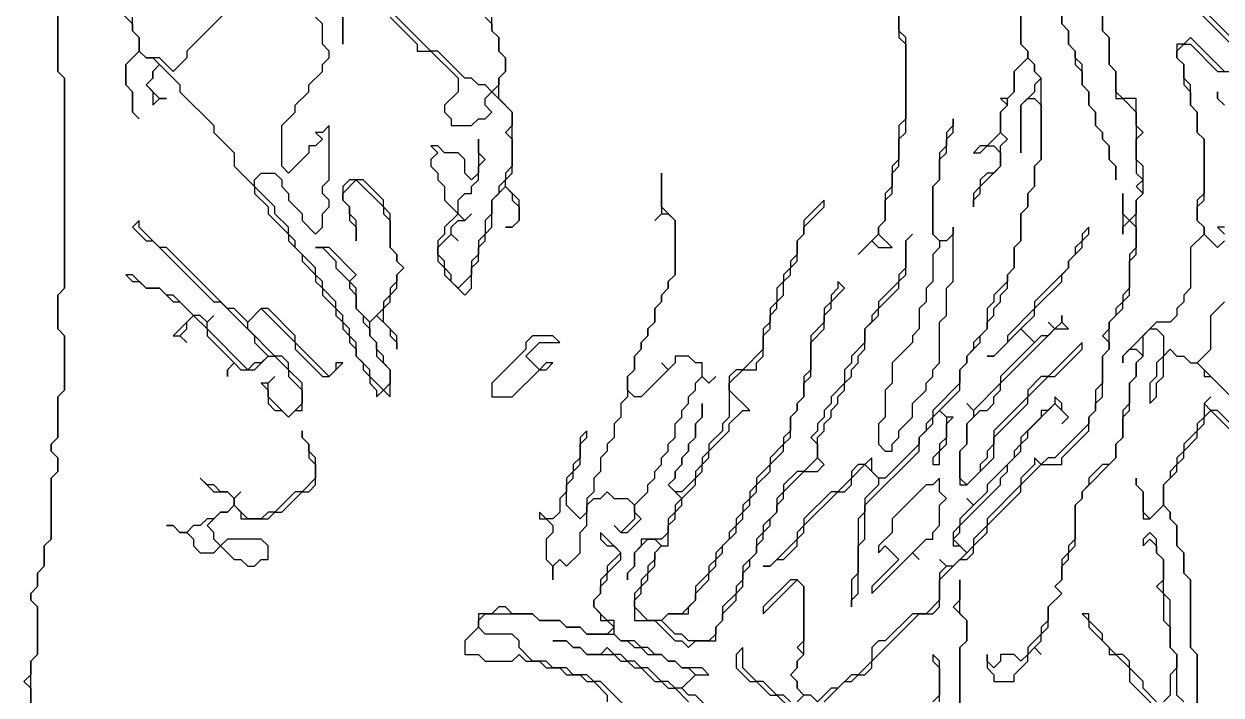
# Model space of a CAD drawing. Header units: metres. Extents: x 0 to 100, y 0 to 141.
# Drawn here: x 66.7 to 71.113, y 76.7 to 79.175 of the extents above; entities that cross this region are included whole.
import ezdxf

# ---------------------------------------------------------------- set-up
doc = ezdxf.new("R2010")
doc.units = ezdxf.units.M

msp = doc.modelspace()

# ---------------------------------------------------------------- linework, layer by layer
for points in [[(70.375, 79.475), (70.375, 79.1), (70.4, 79.075), (70.4, 79.05), (70.35, 79), (70.35, 78.925), (70.325, 78.9), (70.3, 78.9), (70.325, 78.875), (70.3, 78.85), (70.3, 78.775), (70.25, 78.725), (70.225, 78.725), (70.2, 78.7), (70.225, 78.7), (70.25, 78.725), (70.275, 78.725), (70.3, 78.7), (70.3, 78.65), (70.275, 78.625), (70.25, 78.625), (70.225, 78.6), (70.225, 78.575), (70.2, 78.55), (70.2, 78.5), (70.2, 78.525), (70.225, 78.55), (70.225, 78.575), (70.3, 78.65), (70.3, 78.725), (70.325, 78.75), (70.3, 78.775), (70.3, 78.85), (70.325, 78.875), (70.325, 78.9), (70.35, 78.925), (70.35, 79), (70.4, 79.05), (70.425, 79.025), (70.425, 79), (70.45, 78.975), (70.425, 78.95), (70.425, 78.925), (70.375, 78.875), (70.375, 78.7), (70.375, 78.875), (70.4, 78.9), (70.425, 78.9), (70.45, 78.875), (70.45, 78.675), (70.425, 78.65), (70.425, 78.575), (70.4, 78.55), (70.4, 78.5), (70.375, 78.475), (70.375, 78.375), (70.35, 78.35), (70.35, 78.275), (70.325, 78.25), (70.325, 78.225), (70.275, 78.175), (70.275, 78.15), (70.25, 78.125), (70.25, 78.05), (70.2, 78), (70.2, 77.975), (70.175, 77.95), (70.175, 77.925), (70.15, 77.9), (70.15, 77.85), (70.05, 77.75), (70.05, 77.725), (70.025, 77.7), (70.025, 77.675), (70, 77.65), (70, 77.625), (69.875, 77.5), (69.85, 77.5), (69.825, 77.525), (69.825, 77.575), (69.8, 77.55), (69.775, 77.55), (69.75, 77.525), (69.75, 77.5), (69.7, 77.45), (69.675, 77.45), (69.575, 77.35), (69.575, 77.325), (69.55, 77.3), (69.55, 77.275), (69.45, 77.175), (69.425, 77.175), (69.45, 77.175), (69.475, 77.2), (69.5, 77.2), (69.55, 77.25), (69.55, 77.275), (69.575, 77.3), (69.575, 77.325), (69.7, 77.45), (69.725, 77.45), (69.75, 77.475), (69.75, 77.5), (69.8, 77.55), (69.85, 77.5), (69.85, 77.475), (69.8, 77.425), (69.8, 77.375), (69.775, 77.35), (69.775, 77.15), (69.75, 77.125), (69.75, 77.025), (69.75, 77.05), (69.775, 77.075), (69.775, 77.25), (69.8, 77.275), (69.8, 77.4), (70, 77.6), (70, 77.65), (70.05, 77.7), (70.05, 77.725), (70.075, 77.75), (70.1, 77.725), (70.1, 77.65), (70.075, 77.625), (70.075, 77.6), (70.05, 77.575), (70.05, 77.55), (70.075, 77.55), (70.075, 77.6), (70.1, 77.625), (70.1, 77.7), (70.125, 77.725), (70.1, 77.725), (70.075, 77.75), (70.15, 77.825), (70.15, 77.9), (70.175, 77.925), (70.175, 77.95), (70.225, 78), (70.225, 78.025), (70.25, 78.05), (70.25, 78.075), (70.275, 78.1), (70.275, 78.125), (70.3, 78.15), (70.3, 78.175), (70.325, 78.2), (70.325, 78.25), (70.35, 78.275), (70.35, 78.35), (70.375, 78.375), (70.375, 78.475), (70.4, 78.5), (70.4, 78.55), (70.425, 78.575), (70.425, 78.65), (70.45, 78.675), (70.45, 78.975), (70.425, 79), (70.425, 79.025), (70.4, 79.05), (70.4, 79.075), (70.375, 79.1), (70.375, 79.3)], [(66.825, 79.4), (66.825, 79), (66.85, 78.975), (66.85, 78.2), (66.825, 78.175), (66.825, 78.05), (66.85, 78.025), (66.85, 77.825), (66.825, 77.8), (66.825, 77.65), (66.8, 77.625), (66.8, 77.6), (66.825, 77.575), (66.825, 77.525), (66.8, 77.5), (66.8, 77.275), (66.775, 77.25), (66.775, 77.175), (66.75, 77.15), (66.75, 77.1), (66.725, 77.075), (66.725, 77.05), (66.75, 77.025), (66.75, 76.85), (66.725, 76.825), (66.725, 76.775), (66.7, 76.75), (66.725, 76.725), (66.725, 76.65)], [(66.725, 76.65), (66.725, 76.825), (66.75, 76.85), (66.75, 77.025), (66.725, 77.05), (66.725, 77.075), (66.75, 77.1), (66.75, 77.15), (66.775, 77.175), (66.775, 77.25), (66.8, 77.275), (66.8, 77.5), (66.825, 77.525), (66.825, 77.575), (66.8, 77.6), (66.8, 77.625), (66.825, 77.65), (66.825, 77.8), (66.85, 77.825), (66.85, 78.025), (66.825, 78.05), (66.825, 78.175), (66.85, 78.2), (66.85, 78.975), (66.825, 79), (66.825, 79.4)], [(67.025, 79.25), (67.1, 79.175), (67.1, 79.15), (67.125, 79.125), (67.125, 79.075), (67.075, 79.025), (67.075, 78.95), (67.1, 78.925), (67.1, 78.85), (67.125, 78.825), (67.1, 78.85), (67.1, 78.925), (67.075, 78.95), (67.075, 79.025), (67.125, 79.075), (67.15, 79.05), (67.175, 79.05), (67.2, 79.025), (67.175, 79), (67.175, 78.975), (67.15, 78.95), (67.175, 78.925), (67.175, 78.875), (67.2, 78.9), (67.225, 78.9), (67.2, 78.9), (67.15, 78.95), (67.175, 78.975), (67.175, 79), (67.2, 79.025), (67.275, 78.95), (67.275, 78.925), (67.4, 78.8), (67.4, 78.775), (67.475, 78.7), (67.475, 78.65), (67.55, 78.575), (67.55, 78.55), (67.6, 78.5), (67.6, 78.475), (67.675, 78.4), (67.675, 78.375), (67.725, 78.325), (67.725, 78.3), (67.775, 78.25), (67.775, 78.225), (67.8, 78.2), (67.8, 78.175), (67.85, 78.125), (67.85, 78.1), (67.875, 78.075), (67.875, 78.05), (67.9, 78.025), (67.9, 78), (67.925, 77.975), (67.925, 77.95), (67.95, 77.925), (67.95, 77.9), (67.975, 77.875), (67.975, 77.85), (68, 77.825), (68, 77.8), (68.025, 77.825), (68.05, 77.8), (68.05, 77.9), (68.025, 77.925), (68.025, 77.95), (68, 77.975), (68, 78), (67.975, 78.025), (67.975, 78.075), (68, 78.1), (68.05, 78.05), (68.05, 78.025), (68.075, 78), (68.075, 77.975), (68.075, 78.025), (68.025, 78.075), (68.025, 78.125), (68.05, 78.15), (68.05, 78.175), (68.075, 78.2), (68.075, 78.25), (68.1, 78.275), (68.075, 78.3), (68.075, 78.325), (68.05, 78.35), (68.05, 78.475), (68.025, 78.5), (68.025, 78.525), (67.95, 78.6), (67.9, 78.6), (67.875, 78.575), (67.875, 78.525), (67.9, 78.5), (67.9, 78.45), (67.925, 78.425), (67.925, 78.375), (67.925, 78.45), (67.9, 78.475), (67.9, 78.5), (67.875, 78.525), (67.875, 78.55), (67.925, 78.6), (68.025, 78.5), (68.025, 78.475), (68.05, 78.45), (68.05, 78.35), (68.075, 78.325), (68.075, 78.3), (68.1, 78.275), (68.075, 78.25), (68.075, 78.225), (68.05, 78.2), (68.05, 78.175), (68.025, 78.15), (68.025, 78.125), (67.975, 78.075), (67.925, 78.125), (67.925, 78.2), (67.9, 78.225), (67.925, 78.25), (67.825, 78.35), (67.775, 78.35), (67.8, 78.35), (67.85, 78.3), (67.85, 78.275), (67.9, 78.225), (67.9, 78.2), (67.925, 78.175), (67.925, 78.125), (67.95, 78.1), (67.95, 78.075), (67.975, 78.05), (67.975, 78.025), (68, 78), (68, 77.95), (68.05, 77.9), (68.05, 77.85), (68.025, 77.825), (67.975, 77.875), (67.975, 77.9), (67.925, 77.95), (67.925, 78), (67.9, 78.025), (67.9, 78.05), (67.875, 78.075), (67.875, 78.1), (67.85, 78.125), (67.85, 78.15), (67.8, 78.2), (67.8, 78.225), (67.775, 78.25), (67.775, 78.275), (67.7, 78.35), (67.7, 78.375), (67.675, 78.4), (67.675, 78.425), (67.625, 78.475), (67.625, 78.5), (67.55, 78.575), (67.55, 78.6), (67.575, 78.625), (67.625, 78.625), (67.65, 78.6), (67.65, 78.575), (67.675, 78.55), (67.675, 78.525), (67.725, 78.475), (67.725, 78.45), (67.775, 78.4), (67.8, 78.425), (67.8, 78.475), (67.825, 78.5), (67.825, 78.525), (67.8, 78.55), (67.8, 78.575), (67.825, 78.6), (67.825, 78.8), (67.8, 78.775), (67.775, 78.775), (67.8, 78.75), (67.775, 78.725), (67.75, 78.725), (67.75, 78.7), (67.675, 78.625), (67.65, 78.65), (67.65, 78.8), (67.7, 78.85), (67.7, 78.875), (67.75, 78.925), (67.75, 78.95), (67.8, 79), (67.8, 79.025), (67.825, 79.05), (67.825, 79.075), (67.8, 79.1), (67.8, 79.175), (67.775, 79.2)], [(70.675, 79.25), (70.675, 79.15), (70.7, 79.125), (70.7, 79.025), (70.725, 79), (70.725, 78.9), (70.75, 78.9), (70.8, 78.85), (70.8, 78.625), (70.825, 78.6), (70.8, 78.575), (70.825, 78.55), (70.8, 78.525), (70.8, 78.475), (70.775, 78.45), (70.75, 78.475), (70.75, 78.55), (70.75, 78.4), (70.75, 78.425), (70.775, 78.45), (70.8, 78.425), (70.8, 78.35), (70.775, 78.325), (70.775, 78.2), (70.75, 78.175), (70.75, 78.15), (70.725, 78.125), (70.725, 78.1), (70.7, 78.075), (70.7, 78.05), (70.675, 78.025), (70.7, 78), (70.7, 77.975), (70.675, 77.95), (70.675, 77.85), (70.65, 77.825), (70.65, 77.75), (70.625, 77.725), (70.625, 77.7), (70.5, 77.575), (70.475, 77.575), (70.45, 77.55), (70.425, 77.575), (70.425, 77.55), (70.375, 77.5), (70.375, 77.475), (70.25, 77.35), (70.25, 77.325), (70.2, 77.275), (70.2, 77.25), (70.175, 77.225), (70.125, 77.275), (70.15, 77.3), (70.15, 77.325), (70.3, 77.475), (70.3, 77.5), (70.325, 77.525), (70.325, 77.55), (70.375, 77.6), (70.375, 77.625), (70.4, 77.65), (70.4, 77.675), (70.5, 77.775), (70.55, 77.725), (70.525, 77.7), (70.55, 77.725), (70.525, 77.75), (70.525, 77.775), (70.5, 77.8), (70.5, 77.775), (70.475, 77.75), (70.45, 77.75), (70.45, 77.725), (70.375, 77.65), (70.375, 77.625), (70.35, 77.6), (70.35, 77.575), (70.25, 77.475), (70.25, 77.45), (70.2, 77.4), (70.175, 77.425), (70.2, 77.4), (70.15, 77.35), (70.15, 77.325), (70.125, 77.3), (70.125, 77.25), (70.15, 77.25), (70.175, 77.225), (70.125, 77.175), (70.1, 77.175), (70.075, 77.2), (70.1, 77.175), (70.075, 77.15), (70.075, 77.05), (70.025, 77), (69.975, 77), (69.875, 76.9), (69.85, 76.9), (69.825, 76.875), (69.825, 76.825), (69.775, 76.775), (69.75, 76.775), (69.7, 76.725), (69.675, 76.725), (69.625, 76.675), (69.6, 76.7), (69.575, 76.7), (69.55, 76.725), (69.55, 76.75), (69.525, 76.775), (69.55, 76.8), (69.55, 76.825), (69.575, 76.85), (69.575, 77.1), (69.55, 77.125), (69.525, 77.125), (69.425, 77.025), (69.425, 77), (69.55, 77.125), (69.575, 77.1), (69.575, 76.9), (69.55, 76.875), (69.575, 76.85), (69.55, 76.825), (69.55, 76.8), (69.525, 76.775), (69.55, 76.75), (69.55, 76.725), (69.575, 76.7), (69.55, 76.675)], [(69.65, 76.675), (69.725, 76.75), (69.75, 76.75), (69.775, 76.775), (69.8, 76.775), (69.825, 76.8), (69.825, 76.825), (70, 77), (70.05, 77), (70.075, 77.025), (70.075, 77.125), (70.15, 77.2), (70.175, 77.2), (70.2, 77.225), (70.2, 77.25), (70.25, 77.3), (70.25, 77.325), (70.375, 77.45), (70.375, 77.475), (70.45, 77.55), (70.525, 77.55), (70.525, 77.575), (70.625, 77.675), (70.625, 77.725), (70.65, 77.75), (70.65, 77.775), (70.675, 77.8), (70.675, 77.95), (70.7, 77.975), (70.7, 78.075), (70.75, 78.125), (70.75, 78.15), (70.775, 78.175), (70.775, 78.3), (70.8, 78.325), (70.8, 78.525), (70.825, 78.55), (70.825, 78.65), (70.8, 78.675), (70.8, 78.75), (70.825, 78.775), (70.8, 78.8), (70.8, 78.9), (70.75, 78.9), (70.725, 78.925), (70.725, 79), (70.7, 79.025), (70.7, 79.125), (70.675, 79.15), (70.675, 79.25)], [(69.925, 79.25), (69.925, 79.125), (69.95, 79.1), (69.95, 78.825), (69.925, 78.8), (69.925, 78.675), (69.9, 78.65), (69.9, 78.575), (69.875, 78.55), (69.875, 78.45), (69.85, 78.425), (69.85, 78.4), (69.775, 78.325), (69.825, 78.375), (69.85, 78.35), (69.9, 78.35), (69.85, 78.4), (69.85, 78.425), (69.875, 78.45), (69.875, 78.525), (69.9, 78.55), (69.9, 78.625), (69.925, 78.65), (69.925, 78.75), (69.95, 78.775), (69.95, 79.125), (69.925, 79.15), (69.925, 79.25)], [(71, 79.25), (71.15, 79.1)], [(71.15, 79.125), (71.025, 79.25)], [(67.45, 79.225), (67.3, 79.075), (67.3, 79.05), (67.25, 79), (67.2, 79.05), (67.15, 79.05), (67.125, 79.075), (67.125, 79.125), (67.1, 79.15), (67.1, 79.2)], [(68.4, 79.2), (68.425, 79.175), (68.425, 79.15), (68.45, 79.125), (68.45, 79.075), (68.475, 79.05), (68.475, 79), (68.45, 78.975), (68.45, 78.95), (68.425, 78.925), (68.4, 78.95), (68.375, 78.95), (68.35, 78.975), (68.325, 78.975), (68.225, 79.075), (68.2, 79.075), (68.05, 79.225)], [(70.525, 79.225), (70.525, 79.175), (70.55, 79.15), (70.55, 79.1), (70.575, 79.075), (70.575, 79.025), (70.6, 79), (70.6, 78.95), (70.625, 78.925), (70.625, 78.875), (70.65, 78.85), (70.65, 78.8), (70.675, 78.775), (70.675, 78.75), (70.7, 78.725), (70.7, 78.675), (70.725, 78.65), (70.725, 78.6), (70.725, 78.65), (70.7, 78.675), (70.7, 78.725), (70.675, 78.75), (70.675, 78.775), (70.65, 78.8), (70.65, 78.85), (70.625, 78.875), (70.625, 78.925), (70.6, 78.95), (70.6, 79.025), (70.575, 79.05), (70.575, 79.075), (70.55, 79.1), (70.55, 79.15), (70.525, 79.175), (70.525, 79.225)], [(67.875, 79.2), (67.875, 79.1), (67.875, 79.2)], [(68.05, 79.2), (68.15, 79.1), (68.15, 79.075), (68.2, 79.075), (68.3, 78.975), (68.3, 78.925), (68.25, 78.875), (68.25, 78.85), (68.275, 78.825), (68.275, 78.8), (68.35, 78.8), (68.375, 78.825), (68.4, 78.825), (68.425, 78.85), (68.4, 78.875), (68.4, 78.9), (68.425, 78.925), (68.5, 78.85), (68.5, 78.8), (68.475, 78.775), (68.5, 78.75), (68.5, 78.65), (68.475, 78.625), (68.475, 78.6), (68.45, 78.575), (68.45, 78.55), (68.425, 78.525), (68.425, 78.475), (68.4, 78.45), (68.4, 78.4), (68.375, 78.375), (68.375, 78.325), (68.35, 78.3), (68.35, 78.25), (68.3, 78.2), (68.275, 78.225), (68.275, 78.25), (68.25, 78.275), (68.25, 78.3), (68.225, 78.325), (68.225, 78.35), (68.275, 78.4), (68.3, 78.375), (68.275, 78.4), (68.275, 78.425), (68.3, 78.45), (68.325, 78.45), (68.35, 78.475), (68.325, 78.45), (68.3, 78.475), (68.3, 78.525), (68.325, 78.55), (68.35, 78.55), (68.35, 78.575), (68.375, 78.6), (68.375, 78.65), (68.4, 78.675), (68.375, 78.7), (68.375, 78.75), (68.375, 78.625), (68.35, 78.6), (68.325, 78.625), (68.325, 78.675), (68.3, 78.7), (68.25, 78.7), (68.225, 78.725), (68.2, 78.725), (68.225, 78.7), (68.2, 78.675), (68.2, 78.65), (68.225, 78.625), (68.225, 78.6), (68.25, 78.575), (68.25, 78.525), (68.3, 78.475), (68.25, 78.425), (68.25, 78.4), (68.225, 78.375), (68.225, 78.3), (68.25, 78.275), (68.25, 78.25), (68.325, 78.175), (68.35, 78.2), (68.35, 78.275), (68.375, 78.3), (68.375, 78.35), (68.4, 78.375), (68.4, 78.4), (68.425, 78.425), (68.425, 78.525), (68.475, 78.575), (68.5, 78.55), (68.5, 78.525), (68.525, 78.5), (68.525, 78.45), (68.5, 78.425), (68.475, 78.425), (68.5, 78.425), (68.525, 78.45), (68.525, 78.525), (68.475, 78.575), (68.475, 78.6), (68.5, 78.625), (68.5, 78.85), (68.45, 78.9), (68.45, 78.975), (68.475, 79), (68.475, 79.05), (68.45, 79.075), (68.45, 79.125), (68.425, 79.15), (68.425, 79.2)], [(71.125, 79), (71, 79.125), (70.975, 79.1), (70.95, 79.1), (70.95, 79.05), (70.975, 79.025), (70.975, 78.95), (71, 78.925), (71, 78.875), (71.025, 78.85), (71.025, 78.775), (71.05, 78.75), (71.05, 78.55), (71.025, 78.525), (71.025, 78.45), (71.05, 78.425), (71.05, 78.4), (71, 78.35), (71, 78.2), (70.975, 78.175), (70.975, 78.15), (70.95, 78.125), (70.95, 78.1), (70.925, 78.075), (70.875, 78.075), (70.75, 77.95), (70.75, 77.925), (70.75, 77.95), (70.775, 77.975), (70.8, 77.975), (70.825, 77.95), (70.8, 77.925), (70.8, 77.875), (70.775, 77.85), (70.775, 77.775), (70.75, 77.75), (70.75, 77.65), (70.725, 77.625), (70.725, 77.575), (70.7, 77.55), (70.675, 77.55), (70.625, 77.5), (70.625, 77.475), (70.6, 77.45), (70.6, 77.425), (70.575, 77.4), (70.575, 77.275), (70.55, 77.25), (70.55, 77.225), (70.525, 77.2), (70.525, 77.125), (70.5, 77.1), (70.525, 77.075), (70.475, 77.025), (70.475, 76.975), (70.45, 76.95), (70.45, 76.925), (70.4, 76.875), (70.4, 76.85), (70.375, 76.825), (70.35, 76.85), (70.3, 76.85), (70.3, 76.825), (70.275, 76.8), (70.25, 76.825), (70.25, 76.85), (70.25, 76.8), (70.275, 76.775), (70.275, 76.75), (70.35, 76.75), (70.35, 76.775), (70.4, 76.825), (70.4, 76.85), (70.425, 76.875), (70.45, 76.85), (70.425, 76.875), (70.45, 76.9), (70.45, 76.925), (70.475, 76.95), (70.475, 77.025), (70.525, 77.075), (70.5, 77.1), (70.525, 77.125), (70.525, 77.175), (70.55, 77.2), (70.55, 77.225), (70.575, 77.25), (70.575, 77.4), (70.6, 77.425), (70.6, 77.45), (70.725, 77.575), (70.725, 77.625), (70.75, 77.65), (70.75, 77.725), (70.775, 77.75), (70.775, 77.85), (70.8, 77.875), (70.8, 77.925), (70.825, 77.95), (70.825, 78.025), (70.85, 78.05), (70.875, 78.05), (70.9, 78.025), (70.9, 77.95), (70.875, 77.925), (70.875, 77.875), (70.85, 77.85), (70.85, 77.775), (70.875, 77.8), (70.875, 77.85), (70.9, 77.875), (70.9, 77.95), (70.925, 77.975), (70.95, 77.95), (70.975, 77.95), (71, 77.925), (71.025, 77.925), (71.05, 77.9), (71.05, 77.875), (71.075, 77.875), (71.15, 77.8)], [(71.125, 78.375), (71.1, 78.35), (71.05, 78.4), (71.05, 78.425), (71.025, 78.45), (71.025, 78.5), (71.05, 78.525), (71.05, 78.75), (71.025, 78.775), (71.025, 78.85), (71, 78.875), (71, 78.95), (70.975, 78.975), (70.975, 79.025), (70.95, 79.05), (70.95, 79.075), (70.975, 79.1), (71, 79.1), (71.1, 79), (71.15, 79)], [(71.125, 78.875), (71.1, 78.9), (71.1, 78.925), (71.1, 78.9), (71.125, 78.875)], [(71.125, 78.425), (71.1, 78.425), (71.125, 78.4)], [(71.125, 77.825), (71.025, 77.925), (71.075, 77.975), (71.075, 78.1), (71.125, 78.15)], [(71.225, 77.625), (71.1, 77.75), (71.075, 77.75), (71.05, 77.775), (71.075, 77.8), (71.05, 77.775), (71.05, 77.725), (71.025, 77.7), (71.025, 77.675), (70.975, 77.625), (70.975, 77.6), (70.95, 77.575), (70.95, 77.55), (70.925, 77.525), (70.925, 77.5), (70.9, 77.475), (70.9, 77.4), (70.85, 77.35), (70.825, 77.375), (70.825, 77.45), (70.8, 77.475), (70.8, 77.5), (70.8, 77.475), (70.825, 77.45), (70.825, 77.35), (70.85, 77.35), (70.9, 77.4), (70.925, 77.375), (70.925, 77.35), (70.95, 77.325), (70.95, 77.25), (70.975, 77.225), (70.975, 77.15), (71, 77.125), (71, 76.875), (71.025, 76.85), (71.025, 76.575)], [(71.025, 76.575), (71.025, 76.85), (71, 76.875), (71, 77.125), (70.975, 77.15), (70.975, 77.225), (70.95, 77.25), (70.95, 77.325), (70.925, 77.35), (70.925, 77.375), (70.9, 77.4), (70.9, 77.475), (70.95, 77.525), (70.95, 77.55), (70.975, 77.575), (70.975, 77.6), (71.025, 77.65), (71.025, 77.675), (71.05, 77.7), (71.05, 77.725), (71.075, 77.75), (71.15, 77.675)], [(69.225, 76.65), (69.175, 76.7), (69.15, 76.7), (69.125, 76.725), (69.175, 76.775), (69.225, 76.775), (69.2, 76.8), (69.125, 76.8), (69.1, 76.825), (69.075, 76.825), (69.05, 76.85), (69.025, 76.85), (69, 76.875), (68.975, 76.875), (68.95, 76.9), (68.9, 76.9), (68.875, 76.925), (68.875, 76.975), (68.85, 76.975), (68.8, 77.025), (68.8, 77.05), (68.825, 77.075), (68.825, 77.1), (68.85, 77.125), (68.85, 77.15), (68.9, 77.2), (68.9, 77.225), (68.825, 77.3), (68.825, 77.275), (68.85, 77.25), (68.875, 77.25), (68.9, 77.225), (68.85, 77.175), (68.85, 77.15), (68.825, 77.125), (68.825, 77.075), (68.8, 77.05), (68.8, 77.025), (68.825, 77), (68.825, 76.975), (68.85, 76.975), (68.875, 76.95), (68.85, 76.925), (68.775, 76.925), (68.75, 76.95), (68.7, 76.95), (68.675, 76.975), (68.6, 76.975), (68.575, 77), (68.5, 77), (68.475, 77.025), (68.45, 77.025), (68.425, 77), (68.375, 77), (68.375, 76.95), (68.325, 76.9), (68.325, 76.85), (68.375, 76.85), (68.4, 76.825), (68.5, 76.825), (68.525, 76.85), (68.55, 76.825), (68.6, 76.825), (68.625, 76.8), (68.675, 76.8), (68.7, 76.775), (68.75, 76.775), (68.775, 76.75), (68.8, 76.75), (68.85, 76.7), (68.85, 76.675)], [(70.975, 76.675), (70.95, 76.7), (70.95, 76.85), (70.925, 76.875), (70.925, 77.05), (70.9, 77.075), (70.9, 77.2), (70.875, 77.225), (70.875, 77.275), (70.85, 77.3), (70.825, 77.275), (70.825, 77.25), (70.85, 77.275), (70.875, 77.25), (70.875, 77.225), (70.9, 77.2), (70.9, 77.125), (70.875, 77.1), (70.9, 77.075), (70.9, 76.975), (70.925, 76.95), (70.925, 76.875), (70.95, 76.85), (70.95, 76.8), (70.925, 76.775), (70.925, 76.7), (70.9, 76.675)], [(70.15, 76.65), (70.15, 76.875), (70.175, 76.9), (70.175, 76.975), (70.15, 77), (70.15, 77.125), (70.15, 77.05), (70.125, 77.025), (70.175, 76.975), (70.175, 76.9), (70.15, 76.875), (70.15, 76.5)], [(68.925, 76.65), (68.825, 76.75), (68.8, 76.75), (68.775, 76.775), (68.725, 76.775), (68.7, 76.8), (68.65, 76.8), (68.625, 76.825), (68.575, 76.825), (68.525, 76.875), (68.525, 76.9), (68.5, 76.925), (68.4, 76.925), (68.375, 76.95), (68.375, 76.975), (68.4, 77), (68.575, 77), (68.6, 76.975), (68.675, 76.975), (68.7, 76.95), (68.75, 76.95), (68.775, 76.925), (68.875, 76.925), (68.9, 76.9), (68.925, 76.9), (68.95, 76.875), (68.975, 76.875), (69, 76.85), (69.05, 76.85), (69.075, 76.825), (69.1, 76.825), (69.125, 76.8), (69.15, 76.8), (69.175, 76.775), (69.125, 76.725), (69.1, 76.725), (69.075, 76.75), (69.05, 76.75), (69, 76.8), (68.975, 76.8), (68.95, 76.825), (68.925, 76.825), (68.9, 76.85), (68.875, 76.85), (68.85, 76.875), (68.825, 76.85), (68.775, 76.85), (68.75, 76.875), (68.725, 76.875), (68.7, 76.9), (68.65, 76.9), (68.7, 76.9), (68.725, 76.875), (68.75, 76.875), (68.775, 76.85), (68.875, 76.85), (68.9, 76.825), (68.925, 76.825), (68.95, 76.8), (68.975, 76.8), (69.025, 76.75), (69.05, 76.75), (69.075, 76.725), (69.1, 76.725), (69.15, 76.675)], [(70.875, 76.675), (70.825, 76.725), (70.825, 76.75), (70.775, 76.8), (70.775, 76.825), (70.75, 76.85), (70.725, 76.85), (70.675, 76.9), (70.675, 76.925), (70.625, 76.975), (70.625, 77), (70.6, 77), (70.625, 76.975), (70.625, 76.95), (70.7, 76.875), (70.7, 76.85), (70.725, 76.85), (70.775, 76.8), (70.775, 76.75), (70.95, 76.575)], [(69.525, 76.675), (69.5, 76.7), (69.475, 76.7), (69.425, 76.75), (69.4, 76.75), (69.35, 76.8), (69.35, 76.875), (69.325, 76.85), (69.325, 76.8), (69.375, 76.75), (69.4, 76.75), (69.45, 76.7), (69.475, 76.7), (69.525, 76.65)], [(70.075, 76.675), (70.075, 76.825), (70.05, 76.85), (70.05, 76.825), (70.075, 76.8), (70.075, 76.7), (70.05, 76.675)]]:
    msp.add_lwpolyline(points)
for points in [[(70.125, 78.825), (70.125, 78.8), (70.1, 78.775), (70.1, 78.725), (70.075, 78.7), (70.075, 78.6), (70.05, 78.575), (70.05, 78.4), (70.075, 78.375), (70.075, 78.35), (70.05, 78.325), (70.05, 78.225), (70.025, 78.2), (70.025, 78.15), (70, 78.125), (70, 78.05), (69.975, 78.025), (69.975, 78), (69.9, 77.925), (69.9, 77.85), (69.875, 77.825), (69.875, 77.725), (69.85, 77.7), (69.85, 77.625), (69.875, 77.6), (69.9, 77.6), (69.9, 77.625), (69.925, 77.65), (69.925, 77.675), (69.975, 77.725), (69.975, 77.775), (70.025, 77.825), (70.025, 77.85), (70.05, 77.875), (70.05, 77.9), (70.075, 77.925), (70.075, 78.075), (70.1, 78.1), (70.1, 78.2), (70.125, 78.225), (70.125, 78.425), (70.125, 78.4), (70.1, 78.375), (70.075, 78.375), (70.05, 78.4), (70.05, 78.575), (70.075, 78.6), (70.075, 78.675), (70.1, 78.7), (70.1, 78.75), (70.125, 78.775)], [(69.05, 78.625), (69.05, 78.475), (69.025, 78.45), (69.05, 78.475), (69.075, 78.475), (69.1, 78.45), (69.1, 78.25), (69.075, 78.225), (69.075, 78.2), (69.05, 78.175), (69.05, 78.15), (69.025, 78.125), (69.025, 78.075), (69, 78.05), (69, 78.025), (68.975, 78), (68.975, 77.975), (68.95, 77.95), (68.95, 77.9), (68.925, 77.875), (68.925, 77.8), (68.9, 77.775), (68.9, 77.725), (68.875, 77.7), (68.875, 77.65), (68.85, 77.625), (68.85, 77.6), (68.825, 77.575), (68.825, 77.525), (68.8, 77.5), (68.8, 77.45), (68.775, 77.425), (68.775, 77.375), (68.75, 77.35), (68.7, 77.4), (68.7, 77.475), (68.725, 77.5), (68.725, 77.525), (68.75, 77.55), (68.75, 77.625), (68.775, 77.65), (68.775, 77.675), (68.75, 77.65), (68.75, 77.575), (68.725, 77.55), (68.725, 77.525), (68.7, 77.5), (68.7, 77.45), (68.675, 77.425), (68.675, 77.375), (68.65, 77.35), (68.625, 77.35), (68.6, 77.375), (68.6, 77.35), (68.625, 77.35), (68.65, 77.325), (68.65, 77.3), (68.625, 77.275), (68.625, 77.2), (68.65, 77.175), (68.65, 77.125), (68.65, 77.175), (68.675, 77.2), (68.7, 77.175), (68.75, 77.225), (68.75, 77.3), (68.775, 77.325), (68.775, 77.4), (68.8, 77.425), (68.825, 77.425), (68.85, 77.45), (68.875, 77.425), (68.925, 77.425), (68.95, 77.4), (68.95, 77.35), (68.9, 77.3), (68.875, 77.325), (68.9, 77.3), (68.925, 77.3), (68.975, 77.35), (68.95, 77.375), (68.95, 77.4), (69, 77.45), (69, 77.475), (69.025, 77.5), (69.025, 77.525), (69.05, 77.55), (69.05, 77.575), (69.075, 77.6), (69.075, 77.625), (69.1, 77.65), (69.1, 77.7), (69.125, 77.725), (69.125, 77.75), (69.15, 77.775), (69.15, 77.8), (69.175, 77.825), (69.175, 77.85), (69.2, 77.875), (69.225, 77.85), (69.25, 77.875), (69.225, 77.85), (69.2, 77.875), (69.2, 77.925), (69.175, 77.925), (69.15, 77.95), (69.1, 77.95), (69.1, 77.925), (69.075, 77.9), (69.05, 77.925), (69.075, 77.9), (68.975, 77.8), (68.95, 77.8), (68.925, 77.825), (68.925, 77.875), (68.95, 77.9), (68.95, 77.95), (68.975, 77.975), (68.975, 78), (69, 78.025), (69, 78.05), (69.025, 78.075), (69.025, 78.125), (69.05, 78.15), (69.05, 78.175), (69.075, 78.2), (69.075, 78.225), (69.1, 78.25), (69.1, 78.45), (69.05, 78.5)], [(69.65, 78.525), (69.575, 78.45), (69.575, 78.4), (69.55, 78.375), (69.55, 78.325), (69.525, 78.3), (69.525, 78.275), (69.5, 78.25), (69.5, 78.225), (69.475, 78.2), (69.475, 78.15), (69.45, 78.125), (69.45, 78.075), (69.425, 78.05), (69.425, 77.975), (69.35, 77.9), (69.325, 77.9), (69.3, 77.875), (69.3, 77.725), (69.275, 77.7), (69.275, 77.675), (69.225, 77.625), (69.225, 77.6), (69.2, 77.575), (69.2, 77.55), (69.175, 77.525), (69.175, 77.5), (69.125, 77.45), (69.1, 77.45), (69.075, 77.475), (69.1, 77.5), (69.1, 77.525), (69.125, 77.55), (69.125, 77.575), (69.15, 77.6), (69.15, 77.625), (69.175, 77.65), (69.175, 77.7), (69.2, 77.725), (69.2, 77.775), (69.2, 77.725), (69.175, 77.7), (69.175, 77.65), (69.15, 77.625), (69.15, 77.6), (69.125, 77.575), (69.125, 77.55), (69.1, 77.525), (69.1, 77.5), (69.075, 77.475), (69.125, 77.425), (69.1, 77.4), (69.1, 77.375), (69.075, 77.35), (69.075, 77.3), (69.05, 77.275), (68.975, 77.275), (68.975, 77.25), (68.95, 77.225), (68.95, 77.175), (68.925, 77.15), (68.925, 77.125), (68.925, 77.15), (68.95, 77.175), (68.95, 77.225), (69, 77.275), (69.025, 77.275), (69.05, 77.25), (69.025, 77.225), (69.025, 77.2), (69, 77.175), (69, 77.15), (68.975, 77.125), (68.975, 77.1), (68.95, 77.075), (68.95, 76.975), (69.025, 76.975), (69.1, 76.9), (69.125, 76.9), (69.15, 76.875), (69.175, 76.9), (69.25, 76.9), (69.25, 76.95), (69.275, 76.975), (69.275, 77), (69.325, 77.05), (69.325, 77.075), (69.35, 77.1), (69.35, 77.15), (69.375, 77.175), (69.375, 77.2), (69.4, 77.225), (69.4, 77.25), (69.425, 77.275), (69.425, 77.3), (69.45, 77.325), (69.45, 77.35), (69.475, 77.375), (69.475, 77.4), (69.5, 77.425), (69.5, 77.45), (69.575, 77.525), (69.625, 77.525), (69.65, 77.55), (69.625, 77.575), (69.625, 77.65), (69.65, 77.675), (69.65, 77.7), (69.675, 77.725), (69.675, 77.75), (69.7, 77.775), (69.7, 77.8), (69.725, 77.825), (69.725, 77.85), (69.75, 77.875), (69.75, 77.9), (69.775, 77.925), (69.775, 77.95), (69.8, 77.975), (69.8, 78.05), (69.85, 78.1), (69.85, 78.125), (69.925, 78.2), (69.925, 78.225), (69.95, 78.25), (69.95, 78.375), (69.975, 78.4), (69.95, 78.375), (69.95, 78.275), (69.925, 78.25), (69.925, 78.225), (69.85, 78.15), (69.85, 78.125), (69.825, 78.1), (69.825, 78.075), (69.8, 78.05), (69.8, 78), (69.75, 77.95), (69.75, 77.925), (69.725, 77.9), (69.725, 77.85), (69.675, 77.8), (69.675, 77.775), (69.65, 77.75), (69.65, 77.725), (69.625, 77.7), (69.625, 77.675), (69.6, 77.65), (69.625, 77.625), (69.625, 77.575), (69.575, 77.525), (69.55, 77.525), (69.5, 77.475), (69.5, 77.45), (69.475, 77.425), (69.475, 77.375), (69.425, 77.325), (69.425, 77.3), (69.4, 77.275), (69.4, 77.225), (69.35, 77.175), (69.35, 77.125), (69.325, 77.1), (69.325, 77.075), (69.275, 77.025), (69.275, 76.975), (69.25, 76.95), (69.25, 76.925), (69.225, 76.9), (69.15, 76.9), (69.125, 76.925), (69.1, 76.925), (69.05, 76.975), (69.075, 77), (69.15, 77), (69.15, 77.025), (69.175, 77.05), (69.175, 77.075), (69.225, 77.125), (69.225, 77.15), (69.25, 77.175), (69.25, 77.2), (69.275, 77.225), (69.275, 77.25), (69.325, 77.3), (69.325, 77.325), (69.35, 77.35), (69.35, 77.375), (69.375, 77.4), (69.375, 77.425), (69.4, 77.45), (69.4, 77.475), (69.45, 77.525), (69.45, 77.55), (69.5, 77.6), (69.5, 77.625), (69.525, 77.65), (69.525, 77.725), (69.55, 77.75), (69.55, 77.775), (69.575, 77.8), (69.575, 77.85), (69.6, 77.875), (69.6, 78), (69.65, 78.05), (69.65, 78.1), (69.675, 78.125), (69.675, 78.15), (69.725, 78.2), (69.7, 78.225), (69.7, 78.2), (69.675, 78.175), (69.675, 78.15), (69.65, 78.125), (69.65, 78.075), (69.6, 78.025), (69.6, 77.9), (69.575, 77.875), (69.575, 77.8), (69.55, 77.775), (69.55, 77.75), (69.525, 77.725), (69.525, 77.675), (69.5, 77.65), (69.5, 77.625), (69.45, 77.575), (69.45, 77.55), (69.4, 77.5), (69.4, 77.475), (69.375, 77.45), (69.375, 77.425), (69.35, 77.4), (69.35, 77.375), (69.325, 77.35), (69.325, 77.325), (69.3, 77.3), (69.3, 77.275), (69.25, 77.225), (69.25, 77.2), (69.225, 77.175), (69.225, 77.15), (69.175, 77.1), (69.175, 77.05), (69.125, 77), (69.075, 77), (69.05, 76.975), (69, 76.975), (68.95, 77.025), (68.95, 77.05), (68.975, 77.075), (68.975, 77.1), (69, 77.125), (69, 77.15), (69.025, 77.175), (69.025, 77.225), (69.05, 77.25), (69.075, 77.25), (69.075, 77.325), (69.1, 77.35), (69.1, 77.375), (69.125, 77.4), (69.125, 77.425), (69.175, 77.475), (69.175, 77.5), (69.2, 77.525), (69.2, 77.55), (69.225, 77.575), (69.225, 77.6), (69.3, 77.675), (69.3, 77.7), (69.35, 77.75), (69.375, 77.75), (69.3, 77.825), (69.3, 77.85), (69.35, 77.9), (69.4, 77.9), (69.4, 77.925), (69.425, 77.95), (69.425, 78.025), (69.45, 78.05), (69.45, 78.1), (69.475, 78.125), (69.475, 78.15), (69.5, 78.175), (69.5, 78.225), (69.525, 78.25), (69.525, 78.275), (69.55, 78.3), (69.55, 78.375), (69.575, 78.4), (69.575, 78.425), (69.65, 78.5)], [(67.125, 78.45), (67.1, 78.425), (67.15, 78.375), (67.175, 78.375), (67.4, 78.15), (67.425, 78.15), (67.55, 78.025), (67.55, 78), (67.6, 77.95), (67.575, 77.925), (67.55, 77.925), (67.525, 77.9), (67.375, 78.05), (67.375, 78.075), (67.4, 78.1), (67.375, 78.075), (67.35, 78.1), (67.325, 78.1), (67.25, 78.175), (67.225, 78.175), (67.2, 78.2), (67.15, 78.2), (67.1, 78.25), (67.075, 78.25), (67.1, 78.225), (67.125, 78.225), (67.15, 78.2), (67.2, 78.2), (67.25, 78.15), (67.275, 78.15), (67.325, 78.1), (67.25, 78.025), (67.275, 78.025), (67.3, 78), (67.275, 78.025), (67.3, 78.05), (67.3, 78.075), (67.325, 78.1), (67.375, 78.05), (67.375, 78.025), (67.475, 77.925), (67.45, 77.9), (67.45, 77.875), (67.45, 77.9), (67.475, 77.925), (67.5, 77.9), (67.55, 77.9), (67.6, 77.95), (67.625, 77.95), (67.675, 77.9), (67.675, 77.875), (67.725, 77.825), (67.725, 77.775), (67.675, 77.725), (67.6, 77.8), (67.6, 77.85), (67.625, 77.875), (67.6, 77.85), (67.575, 77.85), (67.6, 77.825), (67.6, 77.775), (67.625, 77.75), (67.65, 77.75), (67.675, 77.725), (67.7, 77.75), (67.725, 77.75), (67.725, 77.85), (67.675, 77.9), (67.675, 77.925), (67.65, 77.95), (67.625, 77.95), (67.525, 78.05), (67.525, 78.075), (67.575, 78.125), (67.7, 78), (67.7, 77.975), (67.8, 77.875), (67.825, 77.875), (67.875, 77.925), (67.85, 77.925), (67.85, 77.9), (67.825, 77.875), (67.7, 78), (67.7, 78.025), (67.6, 78.125), (67.575, 78.125), (67.525, 78.075), (67.475, 78.125), (67.45, 78.125), (67.225, 78.35), (67.2, 78.35), (67.125, 78.425)], [(70.625, 78.425), (70.6, 78.4), (70.6, 78.375), (70.575, 78.35), (70.575, 78.325), (70.55, 78.3), (70.55, 78.275), (70.425, 78.15), (70.425, 78.125), (70.325, 78.025), (70.325, 78), (70.275, 77.95), (70.25, 77.95), (70.275, 77.95), (70.375, 78.05), (70.425, 78), (70.3, 77.875), (70.3, 77.85), (70.2, 77.75), (70.175, 77.775), (70.2, 77.75), (70.2, 77.725), (70.175, 77.7), (70.175, 77.625), (70.15, 77.6), (70.15, 77.475), (70.175, 77.475), (70.275, 77.575), (70.275, 77.65), (70.4, 77.775), (70.4, 77.8), (70.475, 77.875), (70.5, 77.875), (70.6, 77.975), (70.6, 78), (70.475, 77.875), (70.45, 77.875), (70.4, 77.825), (70.4, 77.8), (70.275, 77.675), (70.275, 77.625), (70.25, 77.6), (70.25, 77.575), (70.225, 77.55), (70.225, 77.525), (70.175, 77.475), (70.15, 77.5), (70.15, 77.6), (70.175, 77.625), (70.175, 77.7), (70.225, 77.75), (70.25, 77.75), (70.275, 77.775), (70.275, 77.8), (70.3, 77.825), (70.3, 77.85), (70.5, 78.05), (70.55, 78.05), (70.525, 78.075), (70.525, 78.1), (70.525, 78.075), (70.5, 78.05), (70.475, 78.075), (70.5, 78.05), (70.475, 78.025), (70.45, 78.025), (70.425, 78), (70.375, 78.05), (70.425, 78.1), (70.425, 78.125), (70.525, 78.225), (70.525, 78.25), (70.55, 78.275), (70.55, 78.3), (70.6, 78.35), (70.6, 78.375), (70.625, 78.4)], [(68.575, 78.025), (68.55, 78), (68.55, 77.975), (68.425, 77.85), (68.425, 77.8), (68.5, 77.8), (68.6, 77.9), (68.625, 77.9), (68.65, 77.925), (68.625, 77.925), (68.6, 77.9), (68.55, 77.95), (68.6, 78), (68.675, 78), (68.65, 78.025)], [(67.725, 77.675), (67.725, 77.65), (67.75, 77.625), (67.75, 77.575), (67.775, 77.55), (67.775, 77.5), (67.725, 77.45), (67.7, 77.45), (67.625, 77.375), (67.6, 77.375), (67.575, 77.35), (67.525, 77.35), (67.475, 77.4), (67.475, 77.425), (67.5, 77.45), (67.475, 77.425), (67.45, 77.45), (67.425, 77.45), (67.4, 77.475), (67.375, 77.475), (67.35, 77.5), (67.4, 77.45), (67.45, 77.45), (67.475, 77.425), (67.475, 77.4), (67.45, 77.375), (67.425, 77.375), (67.4, 77.35), (67.375, 77.35), (67.35, 77.325), (67.325, 77.325), (67.3, 77.3), (67.275, 77.3), (67.25, 77.325), (67.225, 77.325), (67.25, 77.325), (67.275, 77.3), (67.3, 77.3), (67.325, 77.275), (67.325, 77.25), (67.35, 77.225), (67.4, 77.225), (67.425, 77.25), (67.475, 77.2), (67.5, 77.2), (67.525, 77.175), (67.55, 77.175), (67.575, 77.2), (67.6, 77.2), (67.6, 77.25), (67.575, 77.275), (67.45, 77.275), (67.425, 77.25), (67.4, 77.275), (67.4, 77.3), (67.375, 77.325), (67.425, 77.375), (67.45, 77.375), (67.475, 77.4), (67.5, 77.375), (67.5, 77.35), (67.6, 77.35), (67.625, 77.375), (67.65, 77.375), (67.725, 77.45), (67.75, 77.45), (67.775, 77.475), (67.775, 77.575), (67.75, 77.6), (67.75, 77.625), (67.725, 77.65)], [(70.075, 77.5), (70.05, 77.475), (70.025, 77.475), (69.9, 77.35), (69.9, 77.3), (69.85, 77.25), (69.85, 77.225), (69.875, 77.25), (69.925, 77.2), (69.825, 77.1), (69.825, 77.075), (69.975, 77.225), (70, 77.2), (69.975, 77.225), (70.025, 77.275), (70.05, 77.275), (70.05, 77.3), (70.075, 77.325), (70.075, 77.4), (70.1, 77.425), (70.075, 77.45)]]:
    msp.add_lwpolyline(points, close=True)

doc.saveas('drawing.dxf')
